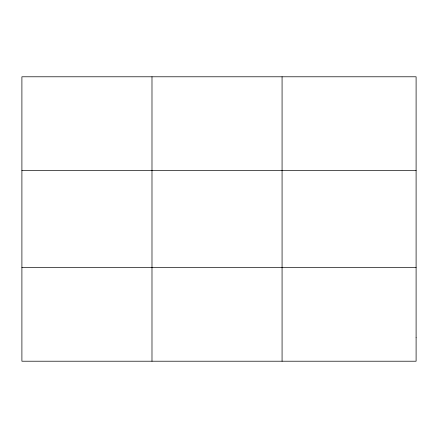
<?xml version="1.0" encoding="UTF-8"?>
<svg xmlns="http://www.w3.org/2000/svg" width="438" height="438" viewBox="0 0 438 438"><rect width="100%" height="100%" fill="white"/><g stroke="black" fill="none" stroke-linecap="round" stroke-linejoin="round"><path stroke-width="0.66" d="M151.986 361.213L151.986 76.787M282.072 361.213L282.072 76.787M21.9 170.645L416.1 170.645M21.9 267.355L416.1 267.355M416.1 337.747L416.1 361.213L21.9 361.213L21.9 76.787L416.1 76.787L416.1 337.747"/></g></svg>
